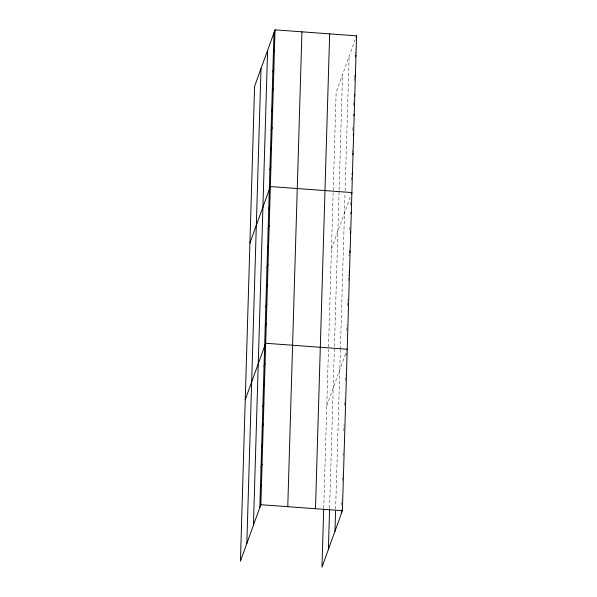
<?xml version="1.0" encoding="UTF-8"?>
<svg xmlns="http://www.w3.org/2000/svg" width="597" height="597" viewBox="0 0 597 597"><rect width="100%" height="100%" fill="white"/><g stroke="black" fill="none" stroke-linecap="round" stroke-linejoin="round"><path stroke-width="0.45" stroke-dasharray="2.98 2.24" d="M323.723 508.443L328.462 349.603M328.544 346.932L333.133 192.898M333.216 190.227L336.141 92.289L355.252 39.484M329.611 508.181L342.544 74.595M335.633 509.219L340.372 350.193M340.402 349.305L345.051 193.488M345.126 190.816L349.141 56.372M341.626 505.286L341.79 499.779M342.365 480.518L342.529 475.011M343.103 455.75L343.268 450.242M343.842 430.982L344.036 424.557M344.611 405.296L344.775 399.789M345.35 380.528L345.514 375.02M346.088 355.76L346.245 350.305M346.835 330.723L347.021 324.484M347.573 305.791L347.76 299.56M348.32 280.859L348.506 274.627M349.066 255.926L349.118 254.15M349.193 251.479L349.245 249.695M349.835 230.106L349.991 224.763M350.573 205.181L350.738 199.838M351.32 180.249L351.454 175.794M352.14 152.645L352.223 149.974M352.805 130.385L352.969 125.049M353.551 105.46L353.708 100.117M354.297 80.528L354.372 77.856M355.066 54.708L355.222 49.364M331.462 248.994L350.872 195.383M326.79 405.699L346.193 352.088"/><path stroke-width="0.9" d="M246.837 543.457L261.001 68.595M253.434 525.233L267.598 50.372M259.837 507.54L274.001 32.678M275.03 29.85L254.598 86.289L240.434 561.15L260.859 504.711L275.03 29.85L356.566 35.85L342.402 510.711L321.97 567.15L323.693 509.36M287.769 506.696L301.933 31.828M315.492 508.734L329.656 33.872M328.38 549.456L329.581 509.099M334.977 531.233L335.574 511.054M341.38 513.539L341.491 509.875M273.419 52.267L274.441 49.439M272.836 71.856L273.859 69.028M272.247 91.445L273.277 88.617M271.665 111.027L272.687 108.199M271.083 130.616L272.105 127.788M270.501 150.205L271.523 147.377M269.911 169.794L270.934 166.966M249.927 242.986L270.351 186.555L351.894 192.555L351.379 193.973M268.747 208.972L269.769 206.144M268.157 228.561L269.187 225.733M267.575 248.143L268.598 245.322M266.993 267.732L268.016 264.904M356.058 37.268L356.566 35.85M266.411 287.321L267.434 284.493M355.469 56.857L355.984 55.439M265.822 306.91L266.844 304.082M354.887 76.446L355.402 75.028M265.24 326.499L266.262 323.671M354.305 96.027L354.812 94.617M245.248 399.692L265.68 343.26L347.215 349.26M353.715 115.617L354.23 114.206M264.053 366.267L265.075 363.439M353.133 135.206L353.648 133.795M263.449 386.453L264.471 383.625M352.551 154.795L353.058 153.384M262.852 406.632L263.874 403.803M351.961 174.384L352.476 172.966M262.247 426.81L263.27 423.982M261.643 446.996L262.665 444.168M350.797 213.562L351.305 212.144M261.046 467.175L262.068 464.347M350.215 233.143L350.723 231.733M260.441 487.361L261.464 484.533M349.626 252.732L350.14 251.322M349.044 272.322L349.558 270.911M260.859 504.711L342.402 510.711"/></g></svg>
